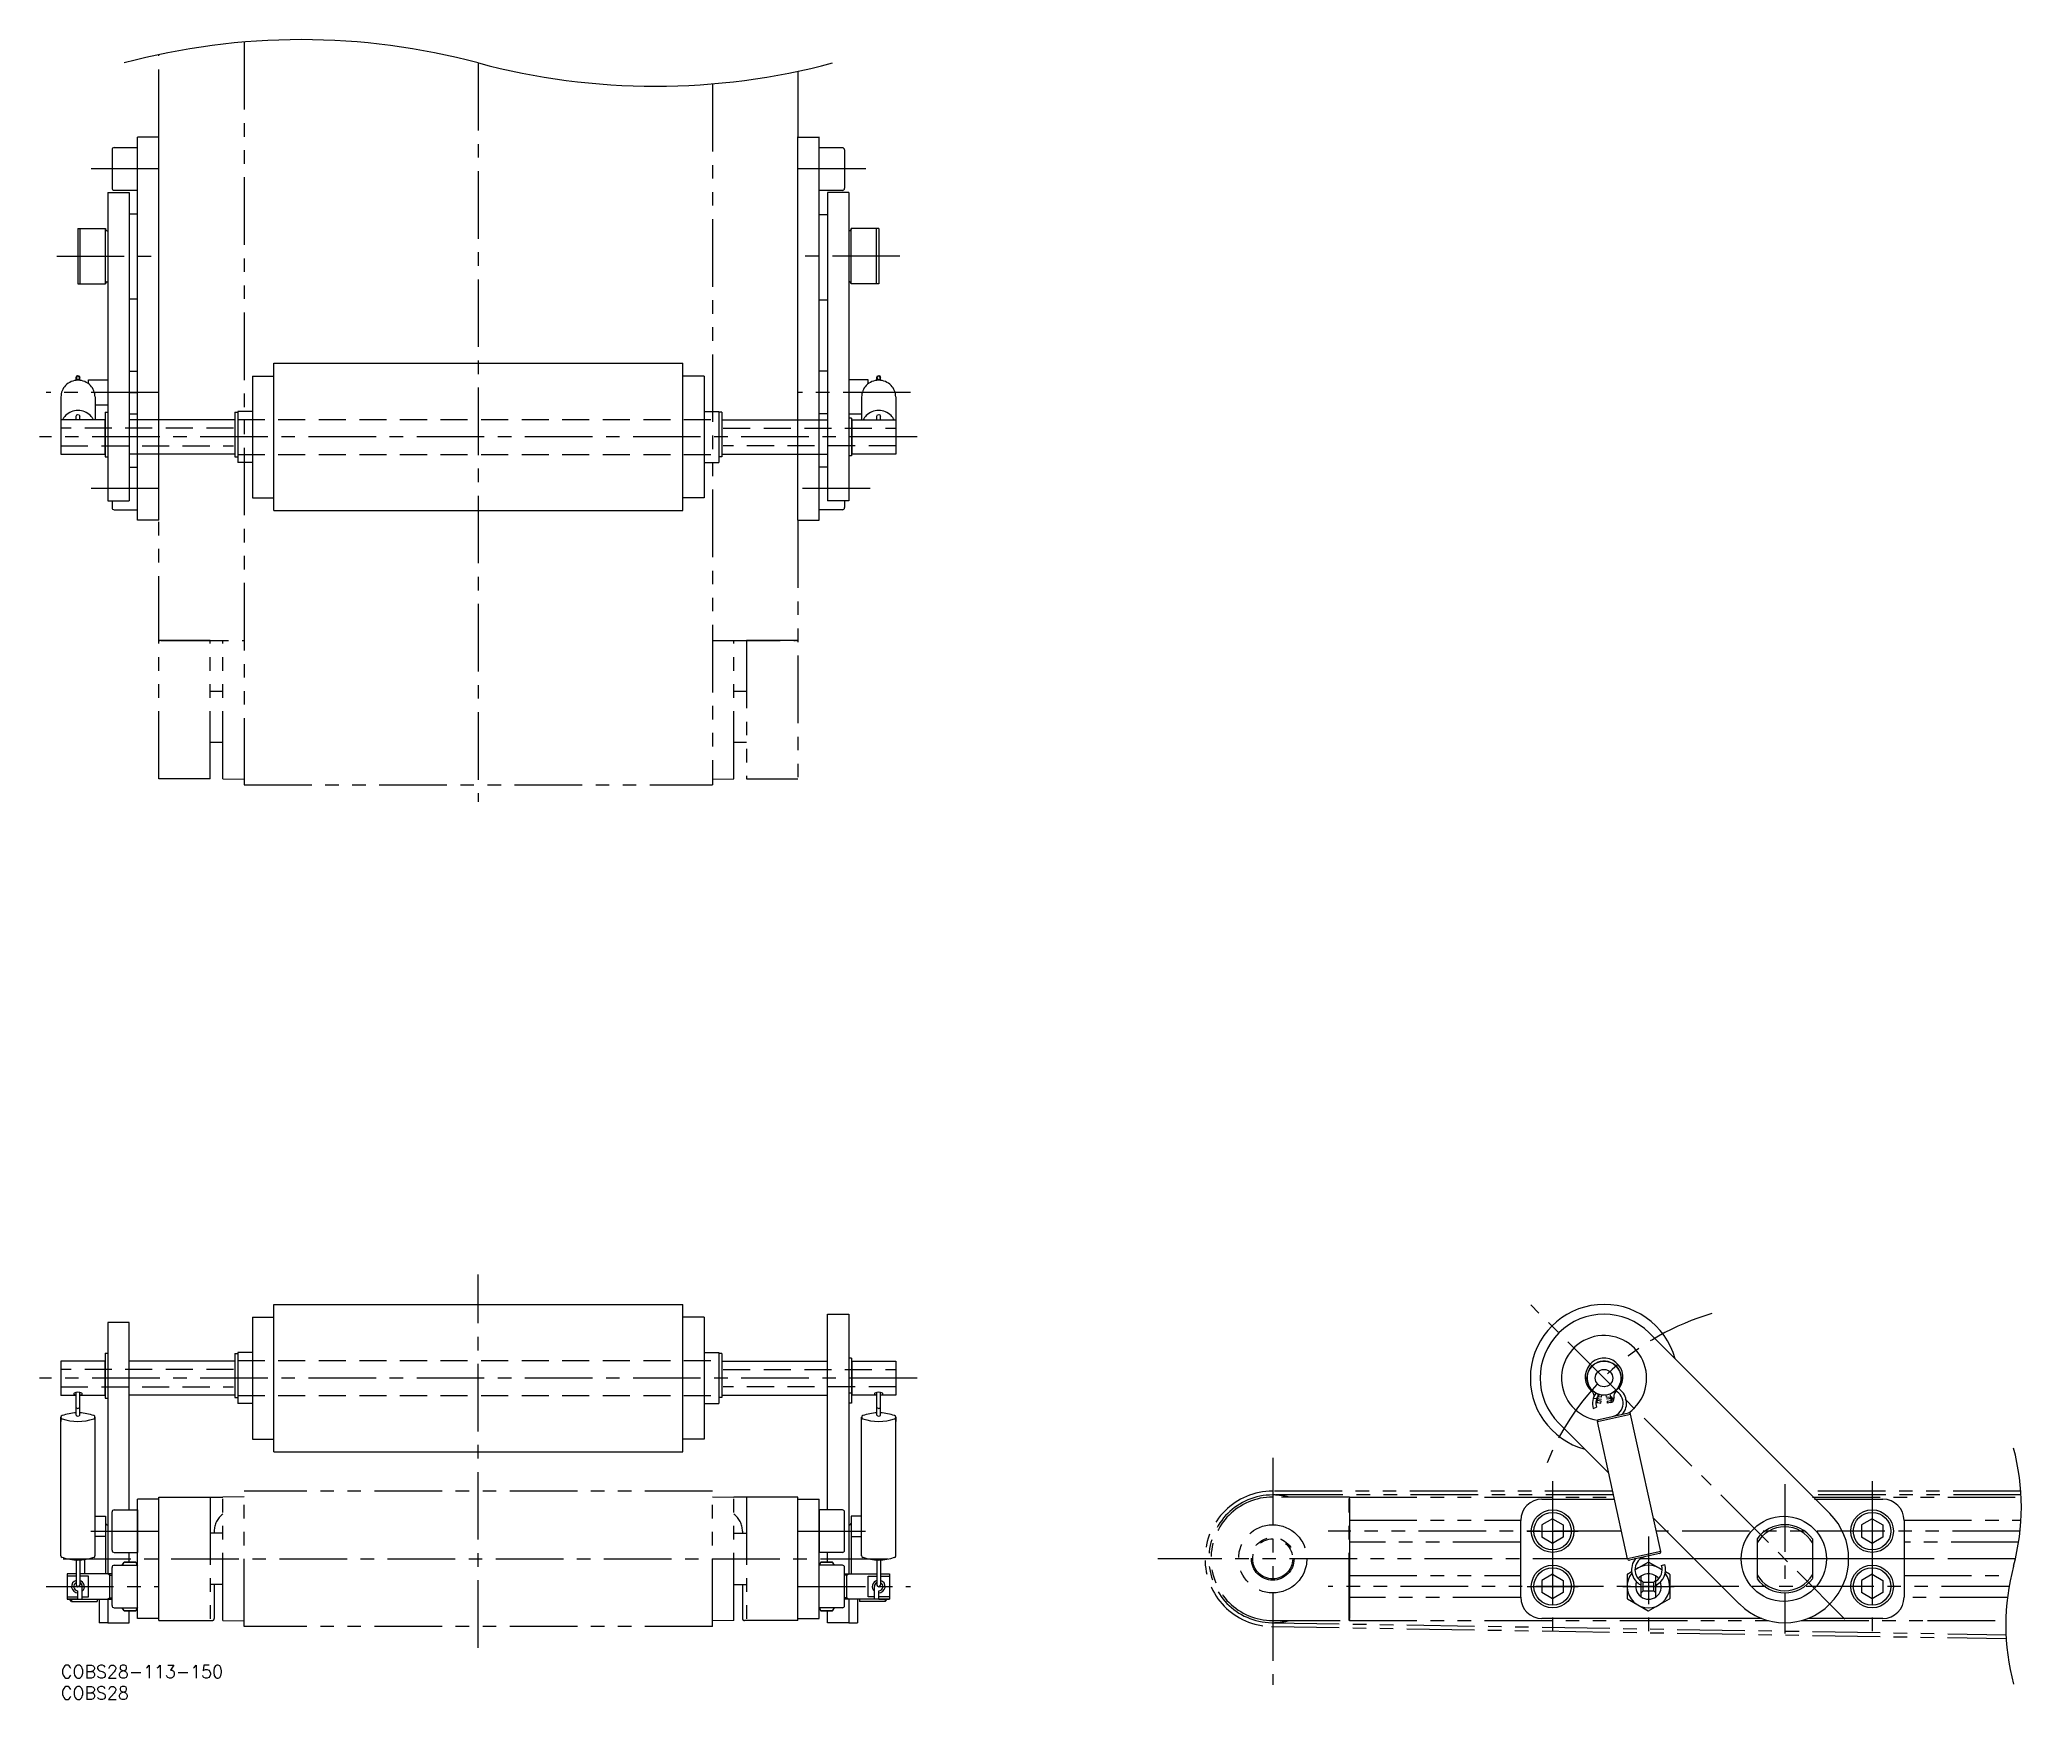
# Model space of a CAD drawing. Extents: x -5 to 460, y -8 to 382.
import ezdxf

# ---------------------------------------------------------------- set-up
doc = ezdxf.new("R2010")
doc.units = 0
doc.header["$LTSCALE"] = 0.5
for name, pattern in [('CENTER', [50.8, 31.75, -6.35, 6.35, -6.35]), ('DASHED', [19.05, 12.7, -6.35]), ('PHANTOM', [63.5, 31.75, -6.35, 6.35, -6.35, 6.35, -6.35])]:
    doc.linetypes.add(name, pattern=pattern)
for name, color, linetype in [('MSM_CENTER', 1, 'CENTER'), ('MSM_CONTINUOUS', 7, 'CONTINUOUS'), ('MSM_DASHED', 4, 'DASHED'), ('MSM_IMAGINARY', 6, 'PHANTOM'), ('MSM_NARROW', 5, 'CONTINUOUS'), ('MSM_PART_NUMBER', 7, 'CONTINUOUS')]:
    doc.layers.add(name, color=color, linetype=linetype)
doc.styles.get("Standard").update_dxf_attribs({"font": 'txt.shx', "height": 3, "bigfont": 'bigfont.shx'})

# ---------------------------------------------------------------- blocks, each defined once
blk = doc.blocks.new('*U40')
at = {"layer": 'MSM_PART_NUMBER'}
blk.add_text('COBS28-113-150', height=3, dxfattribs=at).set_placement((0, -3))
blk = doc.blocks.new('*U41')
at = {"layer": 'MSM_PART_NUMBER'}
blk.add_text('COBS28', height=3, dxfattribs=at).set_placement((0, -8))

msp = doc.modelspace()

# ---------------------------------------------------------------- linework, layer by layer
at = {"layer": 'MSM_CENTER'}
for p, q in [((98, 376.21), (98, 202.73)), ((23, 351.33), (7, 351.33)), ((189, 351.33), (173, 351.33)), ((-1, 330.83), (23, 330.83)), ((197, 330.83), (173, 330.83)), ((23, 298.83), (-3.5, 298.83)), ((199.5, 298.83), (173, 298.83)), ((201, 288.4), (-5, 288.4)), ((23, 276.33), (6, 276.33)), ((190, 276.33), (173, 276.33)), ((98, 4.1), (98, 91.73)), ((418.87, 10.86), (345.12, 84.61)), ((201, 67.43), (-5, 67.43)), ((359.81, 62.71), (361.7, 62.46)), ((360.88, 63.53), (360.63, 61.64)), ((364.79, 62.71), (362.9, 62.46)), ((363.72, 63.53), (363.97, 61.64)), ((350.23, 43.25), (350.23, 19.75)), ((404.73, 42.5), (404.73, 7.5)), ((425.23, 43.25), (425.23, 19.75)), ((7, 31.5), (23, 31.5)), ((173, 31.5), (189, 31.5)), ((344.23, 31.5), (356.23, 31.5)), ((350.23, 30.25), (350.23, 6.75)), ((372.73, 30.25), (372.73, 6.75)), ((425.23, 30.25), (425.23, 6.75)), ((0.5, 25), (195.5, 25)), ((437.73, 25), (337.73, 25)), ((422.01, 25), (387.01, 25)), ((-3.5, 18.5), (23, 18.5)), ((173, 18.5), (199.5, 18.5)), ((344.23, 18.5), (356.23, 18.5)), ((366.73, 18.5), (378.73, 18.5))]:
    msp.add_line(p, q, dxfattribs=at)
at = {"layer": 'MSM_CONTINUOUS'}
for p, q in [((23, 358.83), (18, 358.83)), ((18, 268.83), (18, 358.83)), ((23, 268.83), (23, 358.83)), ((173, 268.83), (173, 358.84)), ((173, 358.83), (178, 358.83)), ((178, 268.83), (178, 358.84)), ((12, 355.83), (12, 346.83)), ((12.5, 356.33), (18, 356.33)), ((183.5, 356.3), (178, 356.3)), ((184, 355.8), (184, 346.8)), ((11, 345.83), (11, 273.4)), ((11, 345.83), (16, 345.83)), ((12.5, 346.33), (18, 346.33)), ((16, 345.83), (16, 273.4)), ((183.5, 346.3), (178, 346.3)), ((180, 345.83), (180, 273.4)), ((185, 345.83), (180, 345.83)), ((185, 345.83), (185, 273.4)), ((16, 340.83), (18, 340.83)), ((178, 340.61), (180, 340.61)), ((4, 337.33), (10.5, 337.33)), ((4, 337.33), (4, 324.33)), ((4.5, 324.33), (4.5, 337.33)), ((10.5, 337.33), (10.5, 337.13)), ((10.5, 324.33), (10.5, 337.33)), ((10.8, 336.83), (11, 336.83)), ((185.2, 336.83), (185, 336.83)), ((192, 337.33), (185.5, 337.33)), ((185.5, 337.33), (185.5, 337.13)), ((185.5, 324.33), (185.5, 337.33)), ((191.5, 324.33), (191.5, 337.33)), ((192, 337.33), (192, 324.33)), ((4, 324.33), (10.5, 324.33)), ((10.5, 324.53), (10.5, 324.33)), ((10.8, 324.83), (11, 324.83)), ((185.2, 324.83), (185, 324.83)), ((185.5, 324.53), (185.5, 324.33)), ((192, 324.33), (185.5, 324.33)), ((16, 320.83), (18, 320.83)), ((178, 320.61), (180, 320.61)), ((3.6, 301.69), (3.6, 302.45)), ((4.4, 301.69), (4.4, 302.45)), ((16, 303.83), (18, 303.83)), ((45, 302.7), (50, 302.7)), ((45, 302.7), (45, 274.1)), ((50, 305.7), (146, 305.7)), ((50, 271.1), (50, 305.7)), ((146, 271.1), (146, 305.7)), ((151, 302.7), (146, 302.7)), ((151, 302.7), (151, 274.1)), ((180, 303.83), (178, 303.83)), ((191.6, 301.69), (191.6, 302.45)), ((192.4, 301.69), (192.4, 302.45)), ((0, 297.8), (0, 284.4)), ((6.5, 301.83), (11, 301.83)), ((6.5, 300.85), (6.5, 301.83)), ((8, 297.8), (8, 292.4)), ((16, 298.83), (18, 298.83)), ((180, 298.83), (178, 298.83)), ((189.5, 301.83), (185, 301.83)), ((188, 297.8), (188, 292.4)), ((189.5, 300.85), (189.5, 301.83)), ((196, 297.8), (196, 284.4)), ((3.6, 292.4), (3.6, 293.29)), ((4.4, 292.4), (4.4, 293.29)), ((11, 295.83), (8, 295.83)), ((10.35, 294.25), (11, 294.25)), ((10.35, 294.25), (10.35, 283.7)), ((16, 293.83), (18, 293.83)), ((40.85, 294.25), (41.5, 294.25)), ((40.85, 294.25), (40.85, 283.7)), ((45, 294.4), (41.5, 294.4)), ((41.5, 294.4), (41.5, 282.4)), ((151, 294.4), (154.5, 294.4)), ((154.5, 294.4), (154.5, 282.4)), ((155.15, 294.25), (154.5, 294.25)), ((155.15, 294.25), (155.15, 283.7)), ((180, 293.83), (178, 293.83)), ((185, 293.83), (188, 293.83)), ((191.6, 292.4), (191.6, 293.29)), ((192.4, 292.4), (192.4, 293.29)), ((10.3, 292.4), (0, 292.4)), ((10.3, 292.4), (10.3, 284.4)), ((10.3, 292.1), (10.35, 292.1)), ((40.8, 292.4), (16, 292.4)), ((40.8, 292.4), (40.8, 284.4)), ((40.8, 292.1), (40.85, 292.1)), ((155.2, 292.1), (155.15, 292.1)), ((155.2, 292.4), (180, 292.4)), ((155.2, 292.4), (155.2, 284.4)), ((185.65, 292.82), (185, 292.82)), ((185.65, 292.82), (185.65, 283.98)), ((185.7, 292.1), (185.65, 292.1)), ((185.7, 292.4), (196, 292.4)), ((185.7, 292.4), (185.7, 284.4)), ((0, 284.4), (10.3, 284.4)), ((10.3, 284.7), (10.35, 284.7)), ((40.8, 284.4), (16, 284.4)), ((40.8, 284.7), (40.85, 284.7)), ((155.2, 284.7), (155.15, 284.7)), ((155.15, 284.4), (180, 284.4)), ((185.65, 283.98), (185, 283.98)), ((185.7, 284.7), (185.65, 284.7)), ((196, 284.4), (185.7, 284.4)), ((10.35, 283.7), (11, 283.7)), ((16, 281.33), (18, 281.33)), ((40.85, 283.7), (41.5, 283.7)), ((45, 282.4), (41.5, 282.4)), ((151, 282.4), (154.5, 282.4)), ((155.15, 283.7), (154.5, 283.7)), ((180, 281.33), (178, 281.33)), ((11, 273.4), (16, 273.4)), ((12, 273.4), (12, 271.83)), ((12.5, 271.33), (18, 271.33)), ((45, 274.1), (50, 274.1)), ((50, 271.1), (146, 271.1)), ((151, 274.1), (146, 274.1)), ((183.5, 271.33), (178, 271.33)), ((185, 273.4), (180, 273.4)), ((184, 273.4), (184, 271.83)), ((23, 268.83), (18, 268.83)), ((173, 268.83), (178, 268.83)), ((50, 84.73), (146, 84.73)), ((50, 50.13), (50, 84.73)), ((146, 50.13), (146, 84.73)), ((11, 80.48), (11, 21.5)), ((16, 80.48), (11, 80.48)), ((16, 36.5), (16, 80.48)), ((45, 81.73), (50, 81.73)), ((45, 81.73), (45, 53.13)), ((151, 81.73), (146, 81.73)), ((151, 81.73), (151, 53.13)), ((180, 82.43), (185, 82.43)), ((180, 36.5), (180, 82.43)), ((185, 82.43), (185, 21.5)), ((372.91, 78.03), (415.33, 35.61)), ((10.3, 71.43), (0, 71.43)), ((0, 71.43), (0, 63.38)), ((10.3, 71.43), (10.3, 63.43)), ((10.3, 71.13), (10.35, 71.13)), ((10.35, 73.28), (11, 73.28)), ((10.35, 73.28), (10.35, 62.73)), ((40.8, 71.43), (16, 71.43)), ((40.8, 71.43), (40.8, 63.43)), ((40.8, 71.13), (40.85, 71.13)), ((40.85, 73.18), (41.5, 73.18)), ((40.85, 73.18), (40.85, 62.88)), ((45, 73.43), (41.5, 73.43)), ((41.5, 73.43), (41.5, 61.43)), ((151, 73.43), (154.5, 73.43)), ((154.5, 73.43), (154.5, 61.43)), ((155.15, 73.18), (154.5, 73.18)), ((155.15, 73.18), (155.15, 62.88)), ((155.2, 71.13), (155.15, 71.13)), ((155.2, 71.43), (180, 71.43)), ((155.2, 71.43), (155.2, 63.43)), ((185.65, 72.13), (185, 72.13)), ((185.65, 72.13), (185.65, 61.58)), ((185.7, 71.13), (185.65, 71.13)), ((185.7, 71.43), (196, 71.43)), ((185.7, 71.43), (185.7, 63.43)), ((196, 71.43), (196, 63.43)), ((0, 63.43), (3.6, 63.43)), ((3.6, 58.72), (3.6, 64.06)), ((4.4, 58.72), (4.4, 64.06)), ((4.4, 63.43), (10.3, 63.43)), ((10.3, 63.73), (10.35, 63.73)), ((10.35, 62.73), (11, 62.73)), ((40.8, 63.43), (16, 63.43)), ((40.8, 63.73), (40.85, 63.73)), ((40.85, 62.88), (41.5, 62.88)), ((45, 61.43), (41.5, 61.43)), ((151, 61.43), (154.5, 61.43)), ((155.15, 62.88), (154.5, 62.88)), ((155.2, 63.73), (155.15, 63.73)), ((155.2, 63.43), (180, 63.43)), ((185.65, 63.87), (185, 63.87)), ((185.65, 61.58), (185, 61.58)), ((185.7, 63.73), (185.65, 63.73)), ((191.6, 63.43), (185.7, 63.43)), ((191.6, 58.72), (191.6, 64.06)), ((192.4, 58.72), (192.4, 64.06)), ((196, 63.43), (192.4, 63.43)), ((359.78, 60.32), (360.54, 60.57)), ((361.59, 62.02), (360.7, 62.14)), ((361.71, 62.92), (360.81, 63.03)), ((360.82, 61.67), (361.53, 61.58)), ((361.53, 61.58), (361.59, 62.02)), ((361.71, 62.92), (361.78, 63.46)), ((362.89, 62.92), (362.82, 63.46)), ((362.89, 62.92), (363.79, 63.03)), ((363.01, 62.02), (363.9, 62.14)), ((363.01, 62.02), (363.07, 61.58)), ((363.78, 61.67), (363.07, 61.58)), ((364.62, 62.97), (364.64, 62.79)), ((0, 58.26), (0, 57.25)), ((0, 25.72), (0, 58.26)), ((8, 25.72), (8, 58.26)), ((188, 25.72), (188, 58.26)), ((196, 25.72), (196, 58.26)), ((196, 58.26), (196, 57.25)), ((363.39, 45.13), (351.69, 56.82)), ((360.73, 57.25), (368.55, 58.96)), ((367.79, 25.02), (360.73, 57.25)), ((361.04, 57.73), (368.07, 59.27)), ((375.6, 26.74), (368.55, 58.96)), ((45, 53.13), (50, 53.13)), ((151, 53.13), (146, 53.13)), ((50, 50.13), (146, 50.13)), ((18, 11), (18, 39)), ((23, 39), (18, 39)), ((23, 11), (23, 39)), ((173, 39), (178, 39)), ((173, 11), (173, 39)), ((178, 11), (178, 39)), ((347.73, 39), (364.73, 39)), ((411.73, 39), (427.73, 39)), ((8, 35), (10.5, 35)), ((10.5, 35), (10.5, 21.5)), ((10.8, 33), (11, 33)), ((12, 27), (12, 36)), ((12.5, 36.5), (18, 36.5)), ((18, 36.5), (18, 26.5)), ((183.5, 36.5), (178, 36.5)), ((178, 36.5), (178, 26.5)), ((184, 27), (184, 36)), ((185.2, 33), (185, 33)), ((185.5, 35), (185.5, 21.5)), ((188, 35), (185.5, 35)), ((342.73, 16), (342.73, 34)), ((350.23, 34.39), (347.73, 32.94)), ((347.73, 32.94), (347.73, 30.06)), ((350.23, 34.39), (352.73, 32.94)), ((352.73, 32.94), (352.73, 30.06)), ((394.12, 14.39), (373.87, 34.64)), ((425.23, 34.39), (422.73, 32.94)), ((422.73, 32.94), (422.73, 30.06)), ((425.23, 34.39), (427.73, 32.94)), ((427.73, 32.94), (427.73, 30.06)), ((432.73, 34), (432.73, 16)), ((10.5, 30.27), (8, 30.27)), ((185.5, 30.27), (188, 30.27)), ((350.23, 28.61), (347.73, 30.06)), ((352.73, 30.06), (350.23, 28.61)), ((398.23, 29.66), (398.23, 20.34)), ((411.23, 29.66), (411.23, 20.34)), ((425.23, 28.61), (422.73, 30.06)), ((427.73, 30.06), (425.23, 28.61)), ((3.6, 24.72), (3.6, 18.84)), ((4.4, 24.72), (4.4, 18.84)), ((5.5, 24.81), (5.5, 21.5)), ((12.5, 26.5), (18, 26.5)), ((12.5, 23.5), (18, 23.5)), ((14.4, 23.5), (14.83, 24.25)), ((14.83, 24.25), (17.57, 24.25)), ((17.57, 24.25), (14.83, 24.25)), ((16, 24.27), (16, 26.5)), ((17.57, 24.25), (18, 23.5)), ((183.5, 26.5), (178, 26.5)), ((178.43, 24.25), (178, 23.5)), ((183.5, 23.5), (178, 23.5)), ((181.17, 24.25), (178.43, 24.25)), ((178.43, 24.25), (181.17, 24.25)), ((180, 24.27), (180, 26.5)), ((181.6, 23.5), (181.17, 24.25)), ((191.6, 24.72), (191.6, 18.84)), ((192.4, 24.72), (192.4, 18.84)), ((375.6, 26.74), (367.79, 25.02)), ((375.3, 26.26), (368.26, 24.72)), ((369.54, 22.44), (372.69, 24.25)), ((375.94, 22.42), (372.77, 24.25)), ((375.79, 23.42), (376.55, 23.66)), ((1.5, 21.5), (1.5, 15.5)), ((3.6, 21.5), (1.5, 21.5)), ((3.6, 20.94), (1.5, 20.94)), ((12, 21.5), (4.4, 21.5)), ((6.5, 20.94), (4.4, 20.94)), ((6.5, 16.06), (6.5, 20.94)), ((11.5, 15.5), (11.5, 21.5)), ((12, 14), (12, 23)), ((184, 14), (184, 23)), ((184, 21.5), (191.6, 21.5)), ((184.5, 15.5), (184.5, 21.5)), ((189.5, 16.06), (189.5, 20.94)), ((189.5, 20.94), (191.6, 20.94)), ((192.4, 21.5), (194.5, 21.5)), ((192.4, 20.94), (194.5, 20.94)), ((194.5, 21.5), (194.5, 15.5)), ((350.23, 21.39), (347.73, 19.94)), ((347.73, 19.94), (347.73, 17.06)), ((350.23, 21.39), (352.73, 19.94)), ((352.73, 19.94), (352.73, 17.06)), ((367.73, 21.34), (367.73, 15.66)), ((367.77, 21.41), (368.77, 21.99)), ((370.98, 16.06), (370.98, 20.94)), ((370.98, 16.06), (370.98, 20.94)), ((374.48, 16.06), (374.48, 20.94)), ((377.69, 21.41), (376.71, 21.97)), ((377.73, 21.34), (377.73, 15.66)), ((425.23, 21.39), (422.73, 19.94)), ((422.73, 19.94), (422.73, 17.06)), ((425.23, 21.39), (427.73, 19.94)), ((427.73, 19.94), (427.73, 17.06)), ((1.5, 16.06), (4, 16.06)), ((1.5, 15.5), (12, 15.5)), ((4, 15.5), (1.5, 15.5)), ((2.5, 15), (2, 15.5)), ((2.5, 15.5), (2.5, 15)), ((2.5, 15), (8.5, 15)), ((4, 15.5), (4, 17.5)), ((5, 15.5), (5, 18.5)), ((5, 16.06), (6.5, 16.06)), ((8.5, 15.5), (8.5, 15)), ((9, 15.5), (9, 10)), ((11, 15.5), (11, 10)), ((194.5, 15.5), (184, 15.5)), ((185, 15.5), (185, 10)), ((187, 15.5), (187, 10)), ((187.5, 15.5), (187.5, 15)), ((193.5, 15), (187.5, 15)), ((191, 16.06), (189.5, 16.06)), ((191, 15.5), (191, 18.5)), ((192, 15.5), (192, 17.5)), ((194.5, 16.06), (192, 16.06)), ((192, 15.5), (194.5, 15.5)), ((193.5, 15), (194, 15.5)), ((193.5, 15.5), (193.5, 15)), ((350.23, 15.61), (347.73, 17.06)), ((352.73, 17.06), (350.23, 15.61)), ((367.77, 15.59), (372.69, 12.75)), ((372.77, 12.75), (377.69, 15.59)), ((425.23, 15.61), (422.73, 17.06)), ((427.73, 17.06), (425.23, 15.61)), ((11, 10), (9, 10)), ((11, 10), (16, 10)), ((12.5, 13.5), (18, 13.5)), ((14.83, 12.75), (14.4, 13.5)), ((17.57, 12.75), (14.83, 12.75)), ((14.83, 12.75), (17.57, 12.75)), ((14.83, 12.75), (17.57, 12.75)), ((17.57, 12.75), (14.83, 12.75)), ((16, 10), (16, 12.73)), ((18, 13.5), (17.57, 12.75)), ((17.57, 12.75), (18, 13.5)), ((23, 11), (18, 11)), ((173, 11), (178, 11)), ((178, 13.5), (178.43, 12.75)), ((183.5, 13.5), (178, 13.5)), ((178.43, 12.75), (181.17, 12.75)), ((181.17, 12.75), (178.43, 12.75)), ((181.17, 12.75), (178.43, 12.75)), ((178.43, 12.75), (181.17, 12.75)), ((180, 10), (180, 12.73)), ((185, 10), (180, 10)), ((181.17, 12.75), (181.6, 13.5)), ((185, 10), (187, 10)), ((399.34, 11), (347.73, 11)), ((427.73, 11), (410.11, 11))]:
    msp.add_line(p, q, dxfattribs=at)
for centre, radius in [((362.3, 67.43), 4), ((362.3, 67.43), 2.05), ((350.23, 31.5), 5), ((350.23, 31.5), 4.4), ((404.51, 25), 10), ((425.23, 31.5), 5), ((425.23, 31.5), 4.4), ((350.23, 18.5), 5), ((425.23, 18.5), 5), ((350.23, 18.5), 4.4), ((425.23, 18.5), 4.4)]:
    msp.add_circle(centre, radius, dxfattribs=at)
for centre, radius, start, end in [((12.5, 355.83), 0.5, 90, 180), ((183.5, 355.8), 0.5, 0, 90), ((12.5, 346.83), 0.5, 180, 270), ((183.5, 346.8), 0.5, 270, 0), ((10.8, 337.13), 0.3, 180, 270), ((185.2, 337.13), 0.3, 270, 0), ((10.8, 324.53), 0.3, 90, 180), ((185.2, 324.53), 0.3, 0, 90), ((3.97, 302.27), 0.367, 135.0248, 223.3155), ((4, 302.24), 0.414, 44.9752, 136.4953), ((4.03, 302.27), 0.367, 315.0248, 44.9752), ((191.97, 302.27), 0.367, 135.0248, 223.3155), ((192, 302.24), 0.414, 44.9752, 136.4953), ((192.03, 302.27), 0.367, 315.0248, 44.9752), ((3.85, 297.8), 3.85, 135.7807, 180), ((4, 297.65), 4.06, 44.2193, 135.7807), ((4, 302.31), 0.414, 223.5047, 315.0248), ((4.15, 297.8), 3.85, 0, 44.2193), ((191.85, 297.8), 3.85, 135.7807, 180), ((192, 297.65), 4.06, 44.2193, 135.7807), ((192, 302.31), 0.414, 223.5047, 315.0248), ((192.15, 297.8), 3.85, 0, 44.2193), ((3.85, 290.73), 3.85, 135.7807, 154.3373), ((4, 290.59), 4.06, 44.2193, 135.7807), ((4.15, 290.73), 3.85, 25.6627, 44.2193), ((191.85, 290.73), 3.85, 135.7807, 154.3373), ((192, 290.59), 4.06, 44.2193, 135.7807), ((192.15, 290.73), 3.85, 25.6627, 44.2193), ((12.5, 271.83), 0.5, 180, 270), ((183.5, 271.83), 0.5, 270, 0), ((362.3, 67.43), 17.3, 15.1179, 254.8821), ((362.3, 67.43), 15, 45, 225), ((362.3, 67.43), 10, 305.3592, 261.2504), ((362.3, 67.7), 4.42, 321.0511, 229.9913), ((362.3, 67.43), 4, 303.5371, 226.9102), ((363.59, 61.55), 4, 97.981, 106.7212), ((3.16, 63.76), 0.155, 113.752, 246.248), ((4, 61.84), 2.25, 66.4306, 113.7579), ((4, 65.68), 2.25, 246.2421, 259.7719), ((3.76, 60.55), 0.163, 180, 239.6523), ((4.24, 60.55), 0.163, 300.3477, 0), ((4, 65.68), 2.25, 280.24, 293.5694), ((4.84, 63.76), 0.155, 290.8624, 69.1376), ((191.16, 63.76), 0.155, 113.752, 246.248), ((192, 61.84), 2.25, 66.4306, 113.7579), ((192, 65.68), 2.25, 246.2421, 259.7659), ((191.76, 60.55), 0.163, 180, 239.6523), ((192.24, 60.55), 0.163, 300.3477, 0), ((192, 65.68), 2.25, 280.2341, 293.5694), ((192.84, 63.76), 0.155, 290.8624, 69.1376), ((358.49, 63.16), 1.5, 4.8732, 49.9913), ((363.59, 61.55), 4, 143.5917, 197.8569), ((362.3, 67.43), 4, 236.4629, 270.0131), ((363.59, 61.55), 3.2, 140.1354, 197.8569), ((360.95, 62.66), 1, 236.7745, 262.5), ((360.76, 62.59), 0.45, 229.5257, 262.5), ((360.76, 62.59), 0.45, 82.5, 90.2616), ((363.65, 62.66), 1, 277.5, 7.5), ((363.84, 62.59), 0.45, 277.5, 97.5), ((363.59, 61.55), 3.2, 287.1961, 64.5668), ((366.11, 63.16), 1.5, 130.0087, 187.5), ((362.3, 67.7), 4.42, 310.0087, 310.3997), ((363.59, 61.55), 4, 319.4946, 61.1105), ((0.4, 58.26), 0.396, 109.4202, 250.5798), ((4, 48.04), 11.23, 92.0403, 109.4202), ((4, 68.49), 11.23, 250.5798, 289.4202), ((3.76, 58.72), 0.163, 180, 239.6523), ((4, 60.96), 0.632, 239.6523, 300.3477), ((4, 59.13), 0.632, 239.6523, 300.3477), ((4.24, 58.72), 0.163, 300.3477, 0), ((4, 48.04), 11.23, 70.5798, 87.9597), ((7.6, 58.26), 0.396, 289.4202, 70.5798), ((188.4, 58.26), 0.396, 109.4202, 250.5798), ((192, 48.04), 11.23, 92.0403, 109.4202), ((192, 68.49), 11.23, 250.5798, 289.4202), ((191.76, 58.72), 0.163, 180, 239.6523), ((192, 60.96), 0.632, 239.6523, 300.3477), ((192, 59.13), 0.632, 239.6523, 300.3477), ((192.24, 58.72), 0.163, 300.3477, 0), ((192, 48.04), 11.23, 70.5798, 87.9597), ((195.6, 58.26), 0.396, 289.4202, 70.5798), ((361.12, 57.34), 0.4, 102.352, 192.3348), ((368.15, 58.88), 0.4, 12.352, 102.352), ((347.73, 34), 5, 90, 180), ((427.73, 34), 5, 0, 90), ((10.8, 33.3), 0.3, 180, 270), ((12.5, 36), 0.5, 90, 180), ((183.5, 36), 0.5, 0, 90), ((185.2, 33.3), 0.3, 270, 0), ((404.73, 25), 15, 225, 45), ((404.73, 25), 8, 35.6591, 144.3409), ((404.73, 25), 7.5, 29.9264, 150.0736), ((0.4, 25.72), 0.396, 180, 250.5798), ((4, 35.95), 11.23, 250.5798, 289.4202), ((7.6, 25.72), 0.396, 289.4202, 0), ((12.5, 27), 0.5, 180, 270), ((12.5, 23), 0.5, 90, 180), ((17.36, 22.64), 2.98, 157.3803, 163.3095), ((17.94, 22.41), 3.6, 154.6501, 157.4779), ((18.29, 22.24), 4, 153.3507, 154.674), ((18.71, 22.03), 4.47, 150.858, 153.3273), ((45.41, 6.99), 35.11, 150.5557, 150.6373), ((-13.01, 6.99), 35.11, 29.3627, 29.4443), ((13.69, 22.03), 4.47, 26.6727, 29.142), ((14.11, 22.24), 4, 25.326, 26.6493), ((14.46, 22.41), 3.6, 22.5221, 25.3499), ((15.04, 22.64), 2.98, 16.6905, 22.6197), ((180.96, 22.64), 2.98, 157.3803, 163.3095), ((181.54, 22.41), 3.6, 154.6501, 157.4779), ((181.89, 22.24), 4, 153.3507, 154.674), ((182.31, 22.03), 4.47, 150.858, 153.3273), ((209.01, 6.99), 35.11, 150.5557, 150.6373), ((150.59, 6.99), 35.11, 29.3627, 29.4443), ((177.29, 22.03), 4.47, 26.6727, 29.142), ((177.71, 22.24), 4, 25.326, 26.6493), ((178.06, 22.41), 3.6, 22.5221, 25.3499), ((178.64, 22.64), 2.98, 16.6905, 22.6197), ((183.5, 27), 0.5, 270, 0), ((183.5, 23), 0.5, 0, 90), ((188.4, 25.72), 0.396, 180, 250.5798), ((192, 35.95), 11.23, 250.5798, 289.4202), ((195.6, 25.72), 0.396, 289.4202, 0), ((368.18, 25.11), 0.4, 192.352, 282.352), ((372.75, 22.44), 4, 139.4946, 243.7372), ((372.73, 18.5), 5, 49.996, 129.524), ((372.75, 22.44), 3.2, 107.1961, 236.4193), ((372.73, 18.5), 5.75, 89.5918, 90.4082), ((372.75, 22.44), 4, 295.681, 17.8569), ((372.75, 22.44), 3.2, 302.7271, 17.8569), ((375.21, 26.65), 0.4, 282.352, 12.3348), ((4, 18.5), 1.5, 105.466, 270), ((4, 18.5), 1, 113.5782, 270), ((4, 18.84), 0.4, 180, 0), ((4, 18.5), 1.5, 311.8103, 74.534), ((4, 18.5), 1, 0, 66.4218), ((192, 18.5), 1.5, 105.466, 228.1897), ((192, 18.5), 1, 113.5782, 180), ((192, 18.84), 0.4, 180, 0), ((192, 18.5), 1.5, 270, 74.534), ((192, 18.5), 1, 270, 66.4218), ((372.73, 18.5), 5, 141.227, 38.293), ((372.73, 18.5), 5.75, 149.5918, 150.4082), ((372.73, 18.5), 3, 158.4359, 21.084), ((372.73, 18.5), 3, 37.0976, 142.4224), ((372.73, 18.5), 5.75, 29.5918, 30.4082), ((404.73, 25), 7.5, 209.9264, 330.0736), ((404.73, 25), 8, 215.6591, 324.3409), ((12.5, 14), 0.5, 180, 270), ((183.5, 14), 0.5, 270, 0), ((347.73, 16), 5, 180, 270), ((372.73, 18.5), 5.75, 209.5918, 210.4082), ((372.73, 18.5), 5.75, 329.5918, 330.4082), ((427.73, 16), 5, 270, 0), ((17.36, 14.36), 2.98, 196.6905, 202.6197), ((17.94, 14.59), 3.6, 202.5221, 205.3499), ((18.29, 14.76), 4, 205.326, 206.6493), ((18.71, 14.97), 4.47, 206.6727, 209.142), ((45.41, 30.01), 35.11, 209.3627, 209.4443), ((-13.01, 30.01), 35.11, 330.5557, 330.6373), ((13.69, 14.97), 4.47, 330.858, 333.3273), ((14.11, 14.76), 4, 333.3507, 334.674), ((14.46, 14.59), 3.6, 334.6501, 337.4779), ((15.04, 14.36), 2.98, 337.3803, 343.3095), ((180.96, 14.36), 2.98, 196.6905, 202.6197), ((181.54, 14.59), 3.6, 202.5221, 205.3499), ((181.89, 14.76), 4, 205.326, 206.6493), ((182.31, 14.97), 4.47, 206.6727, 209.142), ((209.01, 30.01), 35.11, 209.3627, 209.4443), ((150.59, 30.01), 35.11, 330.5557, 330.6373), ((177.29, 14.97), 4.47, 330.858, 333.3273), ((177.71, 14.76), 4, 333.3507, 334.674), ((178.06, 14.59), 3.6, 334.6501, 337.4779), ((178.64, 14.36), 2.98, 337.3803, 343.3095), ((372.73, 18.5), 5.75, 269.5918, 270.4082)]:
    msp.add_arc(centre, radius, start, end, dxfattribs=at)
at = {"layer": 'MSM_CONTINUOUS', "extrusion": (0, 0, -1)}
for centre in [(-4, 302.45), (-192, 302.45), (-4, 293.29), (-192, 293.29)]:
    msp.add_arc(centre, 0.4, 0, 180, dxfattribs=at)
at = {"layer": 'MSM_DASHED'}
for p, q in [((40.5, 290.45), (0, 290.45)), ((41.5, 292.5), (154.5, 292.5)), ((155.5, 290.45), (196, 290.45)), ((0, 286.35), (40.5, 286.35)), ((41.5, 284.3), (154.5, 284.3)), ((196, 286.35), (155.5, 286.35)), ((41.5, 71.53), (154.5, 71.53)), ((40.5, 69.48), (0, 69.48)), ((0, 65.38), (40.5, 65.38)), ((155.5, 69.48), (196, 69.48)), ((196, 65.38), (155.5, 65.38)), ((41.5, 63.33), (154.5, 63.33)), ((371.48, 19.5), (370.98, 20)), ((371.48, 19.5), (373.98, 19.5)), ((371.48, 17.5), (371.48, 19.5)), ((373.98, 19.5), (374.48, 20)), ((373.98, 17.5), (373.98, 19.5)), ((371.48, 17.5), (370.98, 17)), ((371.48, 17.5), (373.98, 17.5)), ((373.98, 17.5), (374.48, 17))]:
    msp.add_line(p, q, dxfattribs=at)
at = {"layer": 'MSM_IMAGINARY'}
for p, q in [((23, 358.83), (23, 378.17)), ((43, 381.13), (43, 206.73)), ((173, 374.25), (173, 358.84)), ((153, 371.3), (153, 206.73)), ((23, 208.13), (23, 268.83)), ((173, 268.83), (173, 208.13)), ((23.05, 240.63), (23, 240.63)), ((35, 240.58), (23, 240.58)), ((23.05, 240.63), (23.05, 240.58)), ((23.05, 240.63), (23.28, 240.63)), ((23.5, 240.63), (23.28, 240.63)), ((23.5, 240.63), (43, 240.63)), ((34.95, 240.63), (34.95, 240.58)), ((35, 208.13), (35, 240.58)), ((38, 208.13), (38, 240.63)), ((153, 240.63), (172.5, 240.63)), ((158, 208.13), (158, 240.63)), ((173, 240.58), (161, 240.58)), ((161, 240.58), (161, 208.13)), ((161.05, 240.63), (161.05, 240.58)), ((172.72, 240.63), (172.5, 240.63)), ((172.72, 240.63), (172.95, 240.63)), ((173, 240.63), (172.95, 240.63)), ((172.95, 240.63), (172.95, 240.58)), ((38, 228.63), (35, 228.63)), ((161, 228.63), (158, 228.63)), ((38, 216.63), (35, 216.63)), ((161, 216.63), (158, 216.63)), ((35, 208.13), (23, 208.13)), ((38, 208.13), (43, 208.08)), ((43, 206.73), (153, 206.73)), ((153, 208.08), (158, 208.13)), ((161, 208.13), (173, 208.13)), ((284.51, 48.7), (284.51, -4.59)), ((23, 39.5), (38, 39.5)), ((23, 39), (23, 39.5)), ((35, 39.5), (35, 10.5)), ((43, 39.55), (38, 39.5)), ((38, 10.5), (38, 39.5)), ((153, 40.9), (43, 40.9)), ((43, 9.1), (43, 40.9)), ((153, 9.1), (153, 40.9)), ((153, 39.55), (158, 39.5)), ((158, 10.5), (158, 39.5)), ((173, 39.5), (158, 39.5)), ((161, 39.5), (161, 10.5)), ((173, 39), (173, 39.5)), ((364.31, 40.9), (284.51, 40.9)), ((364.51, 40), (284.51, 40)), ((302.46, 39.5), (284.51, 39.5)), ((302.46, 10.5), (302.46, 39.5)), ((302.51, 39.45), (302.46, 39.45)), ((302.51, 39.5), (364.62, 39.5)), ((302.51, 39.45), (302.51, 39.5)), ((302.51, 39.45), (302.51, 39.22)), ((302.51, 39), (302.51, 39.22)), ((302.51, 39), (302.51, 34.1)), ((460.15, 40.9), (409.83, 40.9)), ((460.21, 40), (410.73, 40)), ((411.23, 39.5), (460.23, 39.5)), ((302.51, 34.1), (302.51, 28.9)), ((302.51, 34.1), (342.71, 34.1)), ((432.73, 34.1), (460.2, 34.1)), ((38, 31), (35, 31)), ((36, 31.5), (36, 31)), ((158, 31), (161, 31)), ((160, 31.5), (160, 31)), ((366.37, 31.5), (297.54, 31.5)), ((302.51, 28.9), (302.51, 21.1)), ((342.71, 28.9), (302.51, 28.9)), ((459.98, 31.5), (374.56, 31.5)), ((459.64, 28.9), (432.73, 28.9)), ((367.8, 25), (257.54, 25)), ((369.66, 25), (369.47, 25)), ((458.89, 25), (370.81, 25)), ((38, 19), (35, 19)), ((36, 19), (36, 11)), ((158, 19), (161, 19)), ((160, 19), (160, 11)), ((302.51, 21.1), (302.51, 15.9)), ((302.51, 21.1), (342.71, 21.1)), ((432.73, 21.1), (457.92, 21.1)), ((457.41, 18.5), (297.54, 18.5)), ((302.51, 15.9), (302.51, 11)), ((342.71, 15.9), (302.51, 15.9)), ((457.02, 15.9), (432.73, 15.9)), ((23, 10.5), (23, 11)), ((23, 10.5), (35.5, 10.5)), ((38, 10.5), (43, 10.45)), ((158, 10.5), (153, 10.45)), ((173, 10.5), (160.5, 10.5)), ((173, 10.5), (173, 11)), ((284.27, 10), (456.68, 7.18)), ((284.51, 10.5), (302.46, 10.5)), ((302.51, 10.55), (302.46, 10.55)), ((302.51, 10.78), (302.51, 11)), ((302.51, 10.78), (302.51, 10.55)), ((302.51, 10.5), (302.51, 10.55)), ((302.51, 10.5), (400.89, 10.5)), ((408.57, 10.5), (438.26, 10.5)), ((438.26, 10.5), (456.64, 10.5)), ((43, 9.1), (43, 9.1)), ((153, 9.1), (43, 9.1)), ((153, 9.1), (153, 9.1)), ((284.25, 9.1), (456.72, 6.28))]:
    msp.add_line(p, q, dxfattribs=at)
for radius in [8, 5, 4.7]:
    msp.add_circle((284.51, 25), radius, dxfattribs=at)
for centre, radius, start, end in [((404.51, 25), 60, 106.3582, 158.0162), ((284.51, 25), 15.9, 90, 269.0615), ((284.51, 25), 15, 90, 269.0615), ((284.51, 25), 14.5, 90, 270), ((284.51, 25), 15, 75.1649, 90), ((41, 31.5), 5, 126.8699, 180), ((155, 31.5), 5, 0, 53.1301), ((35.5, 11), 0.5, 270, 0), ((160.5, 11), 0.5, 180, 270), ((284.51, 25), 15, 269.0615, 284.8351)]:
    msp.add_arc(centre, radius, start, end, dxfattribs=at)
at = {"layer": 'MSM_NARROW'}
for p, q in [((11.5, 21.18), (10.94, 21.5)), ((11.5, 21.18), (12, 21.18)), ((184.5, 21.18), (184, 21.18)), ((184.5, 21.18), (185.06, 21.5)), ((11.5, 15.82), (10.94, 15.5)), ((11.5, 15.82), (12, 15.82)), ((184.5, 15.82), (184, 15.82)), ((184.5, 15.82), (185.06, 15.5))]:
    msp.add_line(p, q, dxfattribs=at)
for centre, radius, start, end in [((56.42, 221.17), 160.52, 74.9884, 105.0116), ((139.58, 531.26), 160.52, 254.9884, 285.0116), ((406.77, 37.15), 53.51, 344.9884, 15.0116), ((510.14, 9.43), 53.51, 164.9884, 195.0116)]:
    msp.add_arc(centre, radius, start, end, dxfattribs=at)

# ---------------------------------------------------------------- block references
at = {"layer": 'MSM_CONTINUOUS'}
for name in ['*U40', '*U41']:
    msp.add_blockref(name, (0, 0), dxfattribs=at)

doc.saveas('drawing.dxf')
